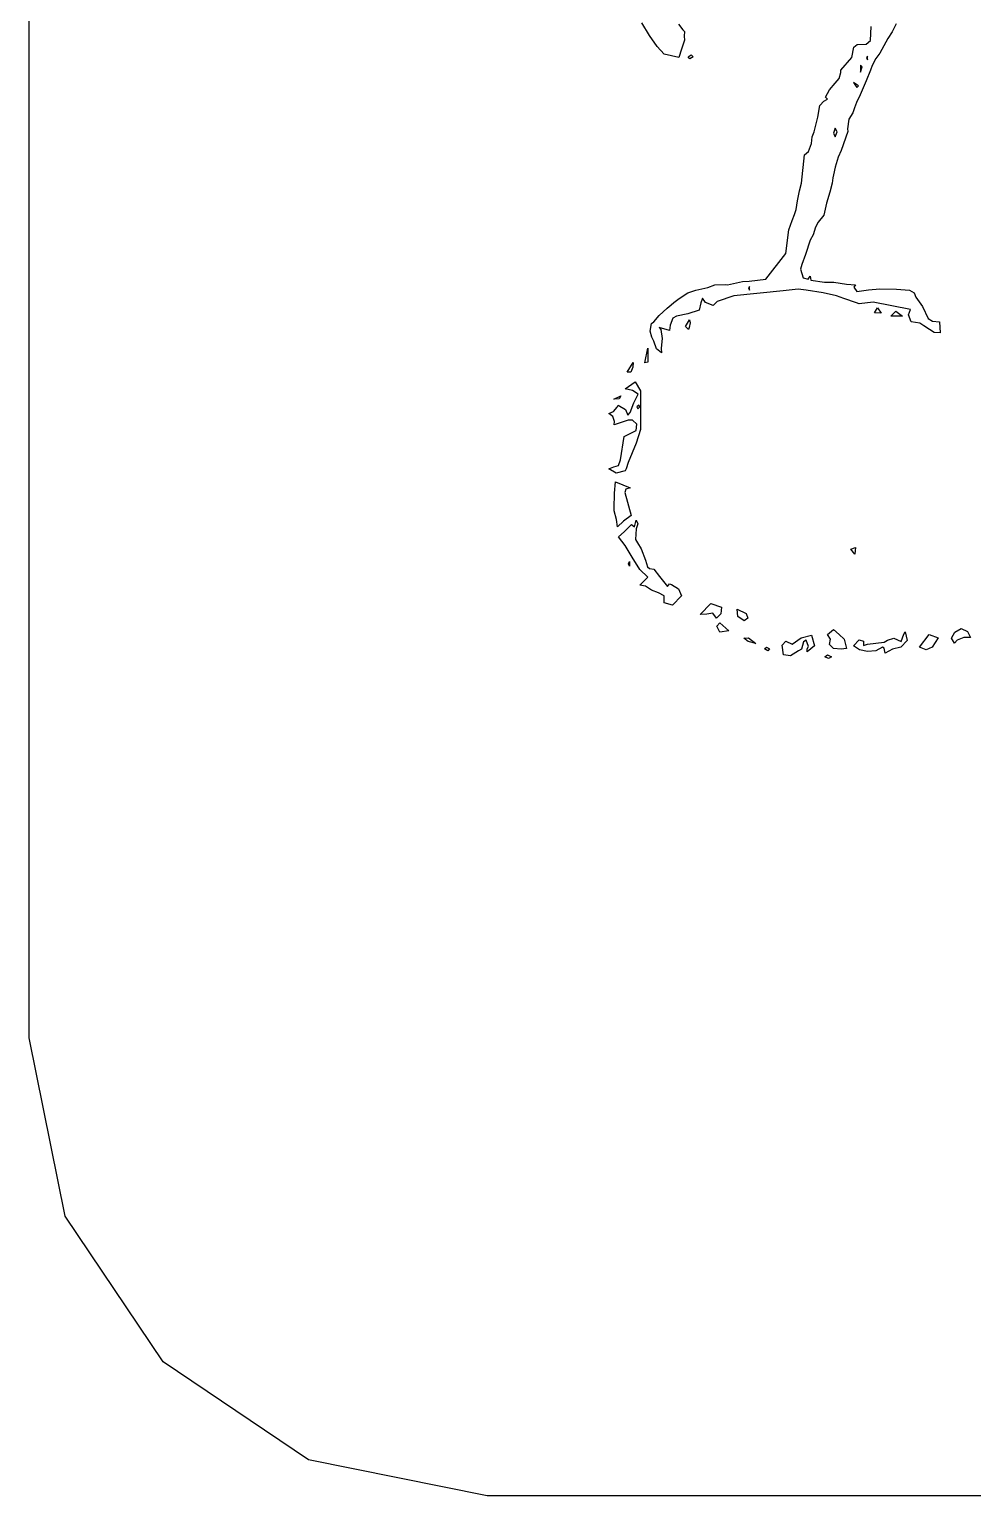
# Model space of a CAD drawing. Extents: x -16 to 63, y -3 to 108.
# Drawn here: x 19.16 to 22.58, y 93.66 to 98.99 of the extents above; entities that cross this region are included whole.
import ezdxf

# ---------------------------------------------------------------- set-up
doc = ezdxf.new("R2010")
doc.units = 0

msp = doc.modelspace()

# ---------------------------------------------------------------- linework, layer by layer
at = {"layer": 'Layer 1'}
for p, q in [((19.15991, 95.32589), (19.1599, 106.112)), ((21.410696, 98.963937), (21.383902, 99.009614)), ((21.439226, 98.924797), (21.410696, 98.963937)), ((21.516699, 99.005432), (21.532504, 98.985332)), ((21.532504, 98.985332), (21.538233, 98.978838)), ((21.538233, 98.978838), (21.536765, 98.961998)), ((21.536765, 98.961998), (21.538741, 98.947379)), ((22.213353, 98.946476), (22.216218, 98.997442)), ((22.292789, 98.977337), (22.276516, 98.952865)), ((22.30716, 99.006812), (22.292789, 98.977337)), ((21.464612, 98.896), (21.439226, 98.924797)), ((21.52726, 98.915167), (21.517803, 98.88421)), ((21.538741, 98.947379), (21.52726, 98.915167)), ((22.145437, 98.884006), (22.153313, 98.921519)), ((22.153313, 98.921519), (22.165167, 98.931595)), ((22.165167, 98.931595), (22.197549, 98.933316)), ((22.197549, 98.933316), (22.213353, 98.946476)), ((22.276516, 98.952865), (22.247398, 98.900222)), ((21.490723, 98.890593), (21.464612, 98.896)), ((21.49089, 98.890605), (21.490723, 98.890593)), ((21.517803, 98.88421), (21.49089, 98.890605)), ((21.551692, 98.887034), (21.562656, 98.894047)), ((21.55831, 98.879995), (21.551692, 98.887034)), ((21.551692, 98.887034), (21.551692, 98.887034)), ((21.569275, 98.887034), (21.55831, 98.879995)), ((21.562656, 98.894047), (21.569275, 98.887034)), ((22.105804, 98.838329), (22.145437, 98.884006)), ((22.183779, 98.850656), (22.177234, 98.855916)), ((22.177234, 98.855916), (22.177234, 98.831324)), ((22.177234, 98.831324), (22.183779, 98.850659)), ((22.183779, 98.850659), (22.183779, 98.850656)), ((22.20314, 98.888866), (22.198892, 98.884618)), ((22.198892, 98.884618), (22.202572, 98.875384)), ((22.202572, 98.875384), (22.20308, 98.888865)), ((22.20308, 98.888865), (22.20314, 98.888866)), ((22.2193, 98.855451), (22.213399, 98.838142)), ((22.233349, 98.880295), (22.2193, 98.855451)), ((22.247398, 98.900222), (22.233349, 98.880295)), ((22.085827, 98.791562), (22.099927, 98.808179)), ((22.099927, 98.808179), (22.105557, 98.829885)), ((22.105557, 98.829885), (22.105804, 98.838329)), ((22.198238, 98.799587), (22.176039, 98.749307)), ((22.213399, 98.838142), (22.198238, 98.799587)), ((22.050739, 98.739958), (22.06474, 98.766636)), ((22.06474, 98.766636), (22.085827, 98.791562)), ((22.170224, 98.781726), (22.151482, 98.79385)), ((22.151482, 98.79385), (22.163606, 98.775108)), ((22.176039, 98.749307), (22.163073, 98.72152)), ((22.163606, 98.775108), (22.170224, 98.781726)), ((22.170224, 98.781726), (22.170224, 98.781726)), ((22.022714, 98.668059), (22.029702, 98.710647)), ((22.029702, 98.710647), (22.044146, 98.725881)), ((22.044146, 98.725881), (22.057777, 98.732919)), ((22.057777, 98.732919), (22.050739, 98.739958)), ((22.156035, 98.701098), (22.148996, 98.683171)), ((22.163073, 98.72152), (22.156035, 98.701098)), ((22.008589, 98.614039), (22.022714, 98.668059)), ((22.134947, 98.660825), (22.129686, 98.624927)), ((22.148996, 98.683171), (22.134947, 98.660825)), ((21.999033, 98.57164), (22.001799, 98.596013)), ((22.001799, 98.596013), (22.008589, 98.614039)), ((22.085887, 98.627537), (22.078849, 98.60956)), ((22.078849, 98.60956), (22.085887, 98.595928)), ((22.092926, 98.613906), (22.085887, 98.627537)), ((22.085887, 98.595928), (22.092926, 98.613906)), ((22.092926, 98.613906), (22.092926, 98.613906)), ((22.130928, 98.615568), (22.106951, 98.54633)), ((22.129686, 98.624927), (22.130928, 98.615568)), ((21.962708, 98.428013), (21.974364, 98.530656)), ((21.974364, 98.530656), (21.98834, 98.543596)), ((21.98834, 98.543596), (21.999033, 98.57164)), ((22.106951, 98.54633), (22.096407, 98.521934)), ((22.085863, 98.485939), (22.079047, 98.458691)), ((22.096407, 98.521934), (22.085863, 98.485939)), ((21.956288, 98.400062), (21.962708, 98.428013)), ((22.073854, 98.428739), (22.065805, 98.395618)), ((22.076338, 98.448074), (22.073854, 98.428739)), ((22.079047, 98.458691), (22.076338, 98.448074)), ((21.948213, 98.363944), (21.956288, 98.400062)), ((22.065805, 98.395618), (22.054026, 98.355458)), ((21.938141, 98.314711), (21.943918, 98.33207)), ((21.943918, 98.33207), (21.948213, 98.363944)), ((22.054026, 98.355458), (22.04373, 98.312542)), ((21.917496, 98.258789), (21.928658, 98.292833)), ((21.928658, 98.292833), (21.938141, 98.314711)), ((22.014444, 98.268594), (22.005802, 98.240849)), ((22.023063, 98.286151), (22.014444, 98.268594)), ((22.04373, 98.312542), (22.023063, 98.286151)), ((21.906235, 98.172564), (21.917496, 98.258789)), ((21.994519, 98.220823), (21.977481, 98.168755)), ((22.005802, 98.240849), (21.994519, 98.220823)), ((21.833913, 98.079993), (21.906235, 98.172564)), ((21.977481, 98.168755), (21.963926, 98.133257)), ((21.963926, 98.133257), (21.958962, 98.116293)), ((21.958962, 98.116293), (21.969012, 98.084308)), ((21.601034, 98.044193), (21.623061, 98.049674)), ((21.623061, 98.049674), (21.648475, 98.059428)), ((21.648475, 98.059428), (21.685588, 98.060162)), ((21.685588, 98.060162), (21.69438, 98.05892)), ((21.69438, 98.05892), (21.748854, 98.070649)), ((21.748854, 98.070649), (21.772953, 98.072116)), ((21.77448, 98.052641), (21.770232, 98.048393)), ((21.772953, 98.072116), (21.833913, 98.079993)), ((21.773912, 98.039159), (21.77442, 98.052641)), ((21.77442, 98.052641), (21.77448, 98.052641)), ((21.969012, 98.084308), (21.987506, 98.079962)), ((21.987506, 98.079962), (21.994223, 98.089961)), ((21.994223, 98.089961), (21.997087, 98.075788)), ((21.997087, 98.075788), (22.046068, 98.068577)), ((22.046068, 98.068577), (22.080976, 98.068824)), ((22.080976, 98.068824), (22.126263, 98.062082)), ((22.126263, 98.062082), (22.159191, 98.058797)), ((22.159191, 98.058797), (22.153041, 98.051019)), ((22.153041, 98.051019), (22.163658, 98.034401)), ((21.499377, 97.995104), (21.514194, 98.005648)), ((21.514194, 98.005648), (21.529849, 98.016191)), ((21.529849, 98.016191), (21.550121, 98.030068)), ((21.550121, 98.030068), (21.579921, 98.039723)), ((21.579921, 98.039723), (21.601034, 98.044193)), ((21.603134, 98.010707), (21.597826, 97.993991)), ((21.615035, 97.994928), (21.603134, 98.010707)), ((21.657253, 97.998704), (21.642092, 97.983963)), ((21.716983, 98.019052), (21.657253, 97.998704)), ((21.896174, 98.036733), (21.716983, 98.019052)), ((21.770232, 98.048393), (21.773912, 98.039159)), ((21.951448, 98.043301), (21.896174, 98.036733)), ((21.979558, 98.039719), (21.951448, 98.043301)), ((22.042208, 98.030016), (21.979558, 98.039719)), ((22.090564, 98.018979), (22.042208, 98.030016)), ((22.116698, 98.009448), (22.090564, 98.018979)), ((22.163207, 97.993471), (22.116698, 98.009448)), ((22.163658, 98.034401), (22.206542, 98.041093)), ((22.206542, 98.041093), (22.246885, 98.044228)), ((22.246885, 98.044228), (22.307652, 98.042986)), ((22.307652, 98.042986), (22.354998, 98.039778)), ((22.354998, 98.039778), (22.371641, 98.029976)), ((22.371641, 98.029976), (22.378603, 98.014544)), ((22.378603, 98.014544), (22.401816, 97.980799)), ((21.427117, 97.92498), (21.446994, 97.947623)), ((21.446994, 97.947623), (21.475104, 97.974437)), ((21.475104, 97.974437), (21.490363, 97.986931)), ((21.490363, 97.986931), (21.499377, 97.995104)), ((21.509677, 97.945313), (21.496071, 97.938647)), ((21.550084, 97.954104), (21.509677, 97.945313)), ((21.591504, 97.966748), (21.550084, 97.954104)), ((21.597826, 97.993991), (21.591504, 97.966748)), ((21.642092, 97.983963), (21.615035, 97.994928)), ((22.172393, 97.990649), (22.163207, 97.993471)), ((22.22334, 97.995662), (22.172393, 97.990649)), ((22.359155, 97.969169), (22.22334, 97.995662)), ((22.227575, 97.956883), (22.239527, 97.975749)), ((22.251823, 97.955946), (22.227575, 97.956933)), ((22.227575, 97.956933), (22.227575, 97.956883)), ((22.239527, 97.975749), (22.251823, 97.955946)), ((22.28781, 97.945424), (22.305393, 97.963944)), ((22.287818, 97.945414), (22.28781, 97.945424)), ((22.329788, 97.945201), (22.287818, 97.945414)), ((22.305393, 97.963944), (22.329788, 97.945201)), ((22.351106, 97.950749), (22.359155, 97.969169)), ((22.360885, 97.925258), (22.351106, 97.950749)), ((22.401816, 97.980799), (22.422336, 97.936898)), ((21.413932, 97.890574), (21.418326, 97.918684)), ((21.420302, 97.868623), (21.413932, 97.890574)), ((21.418326, 97.918684), (21.427117, 97.92498)), ((21.48389, 97.893776), (21.446416, 97.903973)), ((21.446416, 97.903973), (21.452687, 97.896466)), ((21.452687, 97.896466), (21.45733, 97.864257)), ((21.48612, 97.912296), (21.48389, 97.893776)), ((21.496071, 97.938647), (21.48612, 97.912296)), ((21.552929, 97.896728), (21.541942, 97.90789)), ((21.541942, 97.90789), (21.542032, 97.90789)), ((21.542032, 97.90789), (21.556626, 97.931842)), ((21.555158, 97.904063), (21.552929, 97.896728)), ((21.559109, 97.92162), (21.555158, 97.904063)), ((21.556626, 97.931842), (21.559109, 97.92162)), ((22.39241, 97.920393), (22.360885, 97.925258)), ((22.407077, 97.910515), (22.39241, 97.920393)), ((22.427498, 97.896441), (22.407077, 97.910515)), ((22.422336, 97.936898), (22.438756, 97.927119)), ((22.44424, 97.885897), (22.427498, 97.896441)), ((22.438756, 97.927119), (22.463919, 97.924296)), ((22.463919, 97.924296), (22.46708, 97.885163)), ((21.427315, 97.854252), (21.420302, 97.868623)), ((21.436747, 97.826561), (21.427315, 97.854252)), ((21.45733, 97.864257), (21.453427, 97.829709)), ((22.46708, 97.885163), (22.44424, 97.885897)), ((21.394267, 97.776395), (21.405034, 97.829492)), ((21.405034, 97.829492), (21.405034, 97.778272)), ((21.436677, 97.826303), (21.436747, 97.826561)), ((21.455148, 97.812573), (21.436677, 97.826303)), ((21.453427, 97.829709), (21.455148, 97.812573)), ((21.343026, 97.742051), (21.330309, 97.742531)), ((21.330309, 97.742531), (21.330376, 97.742467)), ((21.330376, 97.742467), (21.352426, 97.777264)), ((21.350705, 97.760373), (21.343026, 97.742051)), ((21.352426, 97.777264), (21.350705, 97.760373)), ((21.405034, 97.778272), (21.394267, 97.776296)), ((21.394267, 97.776296), (21.394267, 97.776395)), ((21.322382, 97.68105), (21.359515, 97.706865)), ((21.349978, 97.675716), (21.322382, 97.68105)), ((21.359515, 97.706865), (21.37885, 97.67371)), ((21.301026, 97.644917), (21.281271, 97.643675)), ((21.281271, 97.643675), (21.281276, 97.64378)), ((21.281276, 97.64378), (21.307396, 97.656127)), ((21.307396, 97.656127), (21.301026, 97.644917)), ((21.340865, 97.59583), (21.354273, 97.630901)), ((21.370077, 97.661715), (21.349978, 97.675716)), ((21.354273, 97.630901), (21.370077, 97.661715)), ((21.37885, 97.67371), (21.37885, 97.534094)), ((21.26359, 97.591879), (21.280726, 97.598892)), ((21.277639, 97.58057), (21.26359, 97.591879)), ((21.284059, 97.562618), (21.277639, 97.58057)), ((21.280726, 97.598892), (21.293593, 97.615092)), ((21.293593, 97.615092), (21.296951, 97.622548)), ((21.296951, 97.622548), (21.323579, 97.606695)), ((21.323579, 97.606695), (21.332692, 97.585978)), ((21.332692, 97.585978), (21.340865, 97.59583)), ((21.373076, 97.622749), (21.365642, 97.61571)), ((21.365642, 97.61571), (21.368752, 97.608672)), ((21.368752, 97.608672), (21.376186, 97.61571)), ((21.376163, 97.61571), (21.373076, 97.622749)), ((21.376186, 97.61571), (21.376163, 97.61571)), ((21.333919, 97.568003), (21.283551, 97.550816)), ((21.283551, 97.550816), (21.284059, 97.562618)), ((21.319261, 97.508375), (21.340989, 97.519808)), ((21.349724, 97.567269), (21.333919, 97.568003)), ((21.340989, 97.519808), (21.363115, 97.530524)), ((21.364837, 97.55344), (21.349724, 97.567269)), ((21.37885, 97.534094), (21.362998, 97.484903)), ((21.363115, 97.530524), (21.364837, 97.55344)), ((21.306496, 97.4238), (21.319261, 97.508375)), ((21.362998, 97.484903), (21.334228, 97.413707)), ((21.298842, 97.403502), (21.306496, 97.4238)), ((21.334228, 97.413707), (21.326402, 97.390867)), ((21.263728, 97.391279), (21.281285, 97.397872)), ((21.290079, 97.375353), (21.263728, 97.391279)), ((21.281285, 97.397872), (21.298842, 97.403502)), ((21.322993, 97.384322), (21.289914, 97.375384)), ((21.289914, 97.375384), (21.290079, 97.375353)), ((21.326402, 97.390867), (21.322993, 97.384322)), ((21.284731, 97.303007), (21.288115, 97.344041)), ((21.288115, 97.344041), (21.340834, 97.321867)), ((21.325402, 97.317546), (21.322094, 97.305718)), ((21.322094, 97.305718), (21.345084, 97.222207)), ((21.340834, 97.321867), (21.325402, 97.317546)), ((21.283009, 97.247374), (21.284731, 97.303007)), ((21.283009, 97.239175), (21.283009, 97.247374)), ((21.291801, 97.207553), (21.283009, 97.239175)), ((21.295726, 97.180032), (21.29175, 97.207554)), ((21.29175, 97.207554), (21.291801, 97.207553)), ((21.317432, 97.201119), (21.295726, 97.180032)), ((21.345084, 97.222207), (21.317432, 97.201119)), ((21.359582, 97.190325), (21.362348, 97.204794)), ((21.362348, 97.204794), (21.369065, 97.190965)), ((21.298913, 97.144001), (21.319111, 97.162915)), ((21.319111, 97.162915), (21.334792, 97.177831)), ((21.334792, 97.177831), (21.345903, 97.188795)), ((21.345903, 97.188795), (21.356348, 97.180004)), ((21.356348, 97.180004), (21.359582, 97.190325)), ((21.362867, 97.172988), (21.360158, 97.134686)), ((21.369065, 97.190965), (21.362867, 97.172988)), ((21.323407, 97.112762), (21.298913, 97.144001)), ((21.348, 97.069986), (21.323407, 97.112762)), ((21.360158, 97.134686), (21.367343, 97.122116)), ((21.367343, 97.122116), (21.380825, 97.100535)), ((21.380825, 97.100535), (21.397197, 97.059641)), ((22.142081, 97.099218), (22.159144, 97.105738)), ((22.142081, 97.099196), (22.142081, 97.099218)), ((22.15613, 97.081639), (22.142081, 97.099196)), ((22.159144, 97.105738), (22.15613, 97.081639)), ((21.335071, 97.046529), (21.338627, 97.05532)), ((21.338627, 97.037738), (21.335071, 97.046529)), ((21.335071, 97.046529), (21.335071, 97.046529)), ((21.338627, 97.05532), (21.338627, 97.037738)), ((21.376384, 97.025962), (21.348, 97.069986)), ((21.397197, 97.059641), (21.404235, 97.035985)), ((21.404771, 96.997858), (21.376384, 97.025962)), ((21.390301, 96.983388), (21.404771, 96.997858)), ((21.404235, 97.035985), (21.411274, 97.029367)), ((21.411274, 97.029367), (21.42683, 97.026378)), ((21.42683, 97.026378), (21.447153, 97.000044)), ((21.447153, 97.000044), (21.476676, 96.963447)), ((21.375832, 96.968919), (21.390301, 96.983388)), ((21.397066, 96.964671), (21.375832, 96.968919)), ((21.418303, 96.950769), (21.397066, 96.964671)), ((21.44365, 96.941114), (21.418303, 96.950769)), ((21.464565, 96.929583), (21.44365, 96.941114)), ((21.476676, 96.963447), (21.484183, 96.973966)), ((21.484183, 96.973966), (21.491639, 96.970954)), ((21.491639, 96.970954), (21.516012, 96.95515)), ((21.516012, 96.95515), (21.527075, 96.930306)), ((21.464356, 96.904773), (21.464565, 96.929583)), ((21.464375, 96.904753), (21.464356, 96.904773)), ((21.494399, 96.896134), (21.464375, 96.904753)), ((21.527075, 96.930306), (21.494399, 96.896134)), ((21.595506, 96.862347), (21.633658, 96.90264)), ((21.633658, 96.90264), (21.673172, 96.888493)), ((21.673172, 96.888493), (21.670135, 96.864196)), ((21.732139, 96.854563), (21.729486, 96.881716)), ((21.729486, 96.881716), (21.761996, 96.866284)), ((21.619612, 96.863728), (21.595488, 96.86226)), ((21.595488, 96.86226), (21.595506, 96.862347)), ((21.640922, 96.866962), (21.619612, 96.863728)), ((21.653936, 96.849109), (21.640922, 96.866962)), ((21.670135, 96.864196), (21.653936, 96.849109)), ((21.655455, 96.82008), (21.666617, 96.831513)), ((21.666617, 96.831513), (21.699411, 96.803117)), ((21.73214, 96.854552), (21.732139, 96.854563)), ((21.755426, 96.838897), (21.73214, 96.854552)), ((21.768589, 96.848603), (21.755426, 96.838897)), ((21.761996, 96.866284), (21.768589, 96.848603)), ((21.667159, 96.798821), (21.655455, 96.82008)), ((21.667175, 96.798821), (21.667159, 96.798821)), ((21.699411, 96.803117), (21.667175, 96.798821)), ((21.754356, 96.776353), (21.770578, 96.777595)), ((21.769813, 96.763834), (21.754356, 96.776353)), ((21.770578, 96.777595), (21.797657, 96.756632)), ((21.929259, 96.755235), (21.962088, 96.777753)), ((21.962088, 96.777753), (21.999481, 96.787185)), ((21.999481, 96.787185), (22.01084, 96.7486)), ((22.05776, 96.789962), (22.078848, 96.807519)), ((22.068304, 96.772405), (22.05776, 96.789962)), ((22.064799, 96.753366), (22.068304, 96.772405)), ((22.078848, 96.807519), (22.099935, 96.789962)), ((22.099935, 96.789962), (22.117492, 96.772405)), ((22.117492, 96.772405), (22.126628, 96.738675)), ((22.275641, 96.769137), (22.298137, 96.776816)), ((22.298137, 96.776816), (22.325267, 96.764816)), ((22.325267, 96.764816), (22.334033, 96.791066)), ((22.334033, 96.791066), (22.339513, 96.799115)), ((22.339513, 96.799115), (22.347142, 96.768362)), ((22.391613, 96.744095), (22.426285, 96.790352)), ((22.426285, 96.790352), (22.459111, 96.778005)), ((22.459111, 96.778005), (22.437233, 96.744366)), ((22.507501, 96.77613), (22.519798, 96.798279)), ((22.507538, 96.776092), (22.507501, 96.77613)), ((22.518082, 96.758312), (22.507538, 96.776092)), ((22.519798, 96.798279), (22.542737, 96.811713)), ((22.5529, 96.7794), (22.528626, 96.768856)), ((22.542737, 96.811713), (22.565258, 96.800108)), ((22.577134, 96.779441), (22.5529, 96.7794)), ((22.565258, 96.800108), (22.577134, 96.779441)), ((21.769816, 96.763868), (21.769813, 96.763834)), ((21.797657, 96.756632), (21.769816, 96.763868)), ((21.829385, 96.737331), (21.836003, 96.744369)), ((21.84035, 96.730292), (21.829385, 96.737331)), ((21.829385, 96.737331), (21.829385, 96.737331)), ((21.836003, 96.744369), (21.846968, 96.737331)), ((21.846968, 96.737331), (21.84035, 96.730292)), ((21.892616, 96.751408), (21.905852, 96.765457)), ((21.897679, 96.716273), (21.892616, 96.751408)), ((21.905852, 96.765457), (21.929259, 96.755235)), ((21.952161, 96.730346), (21.923129, 96.712764)), ((21.963495, 96.736642), (21.952161, 96.730346)), ((21.970062, 96.762994), (21.963495, 96.736642)), ((21.980555, 96.768649), (21.970062, 96.762994)), ((21.989024, 96.745809), (21.980555, 96.768649)), ((22.01084, 96.7486), (21.983256, 96.726821)), ((21.983256, 96.726821), (21.983764, 96.737142)), ((21.983764, 96.737142), (21.989024, 96.745809)), ((22.078848, 96.739193), (22.064799, 96.753366)), ((22.106954, 96.736597), (22.078848, 96.739193)), ((22.126628, 96.738675), (22.106949, 96.736699)), ((22.106949, 96.736699), (22.106954, 96.736597)), ((22.151374, 96.748837), (22.172659, 96.770492)), ((22.174042, 96.734367), (22.151374, 96.748837)), ((22.172659, 96.770492), (22.187945, 96.765801)), ((22.202498, 96.727577), (22.174042, 96.734367)), ((22.187945, 96.765801), (22.188453, 96.750369)), ((22.188453, 96.750369), (22.202676, 96.754888)), ((22.202524, 96.727649), (22.202498, 96.727577)), ((22.233466, 96.730387), (22.202524, 96.727649)), ((22.202676, 96.754888), (22.263344, 96.762493)), ((22.256555, 96.743894), (22.233466, 96.730387)), ((22.263345, 96.739796), (22.256555, 96.743894)), ((22.263344, 96.762493), (22.275641, 96.769137)), ((22.266853, 96.722016), (22.263345, 96.739796)), ((22.293619, 96.73646), (22.266853, 96.722016)), ((22.323164, 96.743843), (22.293619, 96.73646)), ((22.347142, 96.768362), (22.323164, 96.743843)), ((22.416146, 96.733823), (22.391601, 96.744095)), ((22.391601, 96.744095), (22.391613, 96.744095)), ((22.437233, 96.744366), (22.416146, 96.733823)), ((22.528626, 96.768856), (22.518082, 96.758312)), ((21.897814, 96.716294), (21.897679, 96.716273)), ((21.923129, 96.712764), (21.897814, 96.716294)), ((22.047223, 96.709234), (22.057346, 96.716273)), ((22.061692, 96.702195), (22.047223, 96.709234)), ((22.047223, 96.709234), (22.047223, 96.709234)), ((22.057346, 96.716273), (22.071816, 96.709234)), ((22.071816, 96.709234), (22.061692, 96.702195)), ((19.29014, 94.67765), (19.15991, 95.32589)), ((19.645713, 94.149405), (19.29014, 94.67765)), ((20.173958, 93.79383), (19.645713, 94.149405)), ((20.8222, 93.6636), (20.173958, 93.79383)), ((31.6087, 93.66361), (20.8222, 93.6636))]:
    msp.add_line(p, q, dxfattribs=at)

doc.saveas('drawing.dxf')
